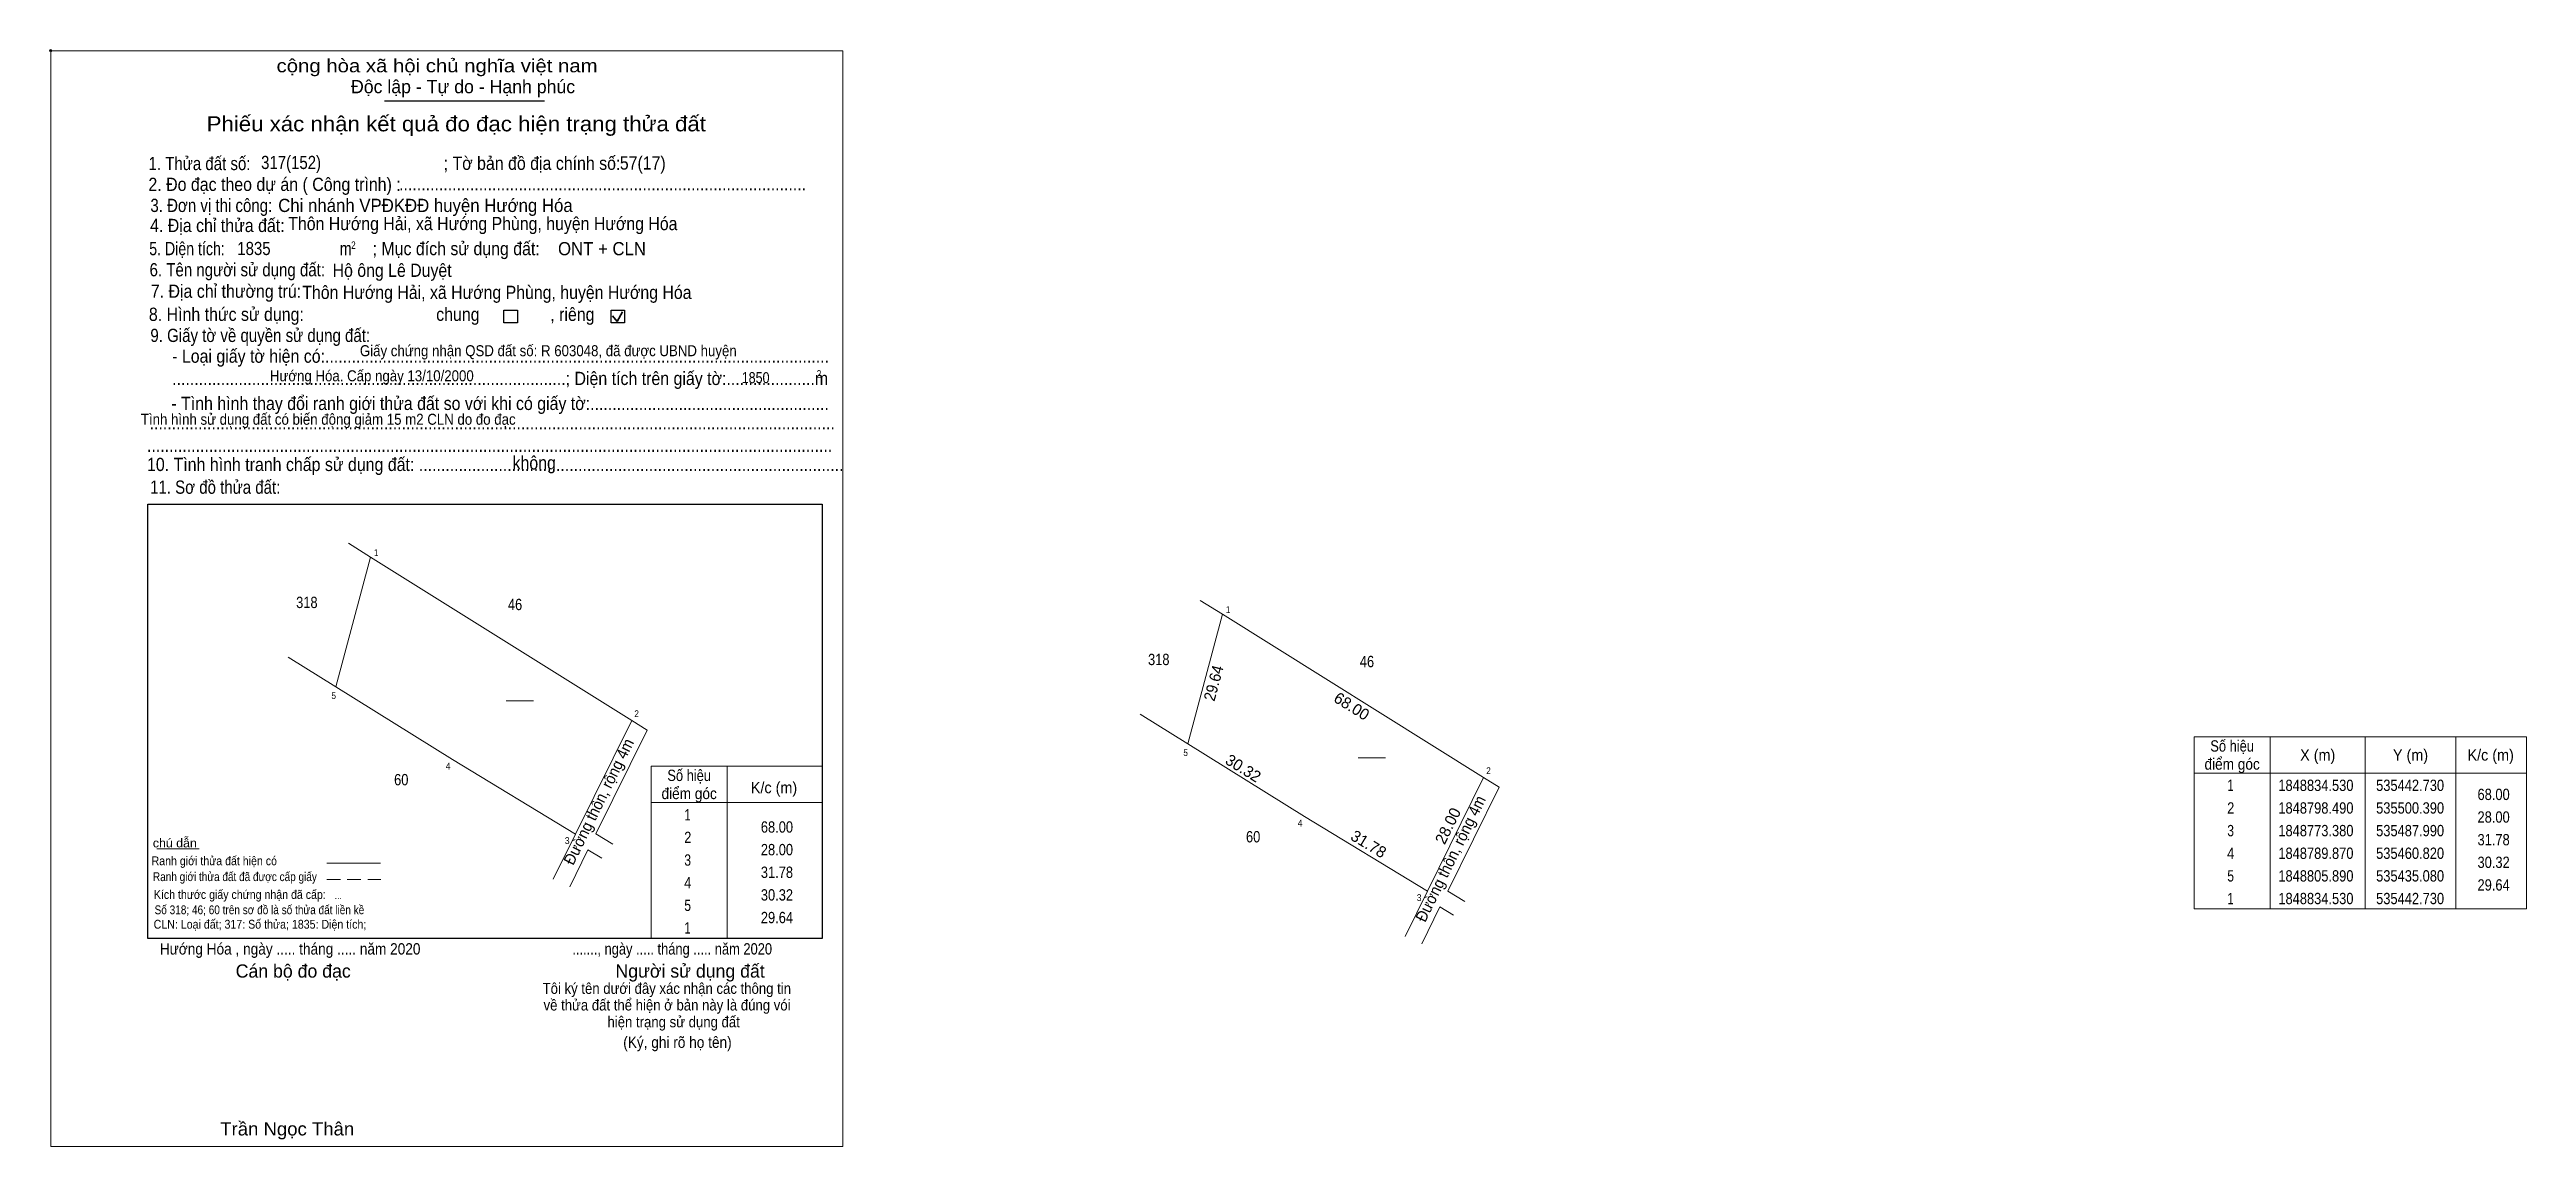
# Model space of a CAD drawing. Header units: metres. Extents: x 535184 to 535731, y 1848717 to 1848959.
import ezdxf
from ezdxf.enums import TextEntityAlignment as Align

# ---------------------------------------------------------------- set-up
doc = ezdxf.new("R2010")
doc.units = ezdxf.units.M
doc.header["$PDMODE"] = 32
doc.header["$PDSIZE"] = 0.5
doc.linetypes.add('MEDIUM_DASHED', pattern=[4.5, 3, -1.5])
for name, color, linetype, lineweight in [('10', 7, 'Continuous', 13), ('17', 7, 'Continuous', 13), ('2', 7, 'Continuous', 13), ('6', 7, 'Continuous', 13), ('63', 7, 'Continuous', 13)]:
    doc.layers.add(name, color=color, linetype=linetype, lineweight=lineweight)

msp = doc.modelspace()

# ---------------------------------------------------------------- linework, layer by layer
at = {"layer": '10'}
for p, q in [((535254.59, 1848847.13), (535246.94, 1848818.49)), ((535442.73, 1848834.53), (535435.08, 1848805.89)), ((535236.4, 1848825.04), (535246.94, 1848818.49)), ((535246.94, 1848818.49), (535272.68, 1848802.47)), ((535304.33, 1848786), (535315.66, 1848808.96)), ((535312.25, 1848811.09), (535315.66, 1848808.96)), ((535424.54, 1848812.44), (535435.08, 1848805.89)), ((535272.68, 1848802.47), (535299.85, 1848785.98)), ((535435.08, 1848805.89), (535460.82, 1848789.87)), ((535492.47, 1848773.4), (535503.8, 1848796.36)), ((535500.39, 1848798.49), (535503.8, 1848796.36)), ((535308.08, 1848783.72), (535304.33, 1848786)), ((535460.82, 1848789.87), (535487.99, 1848773.38)), ((535298.58, 1848774.36), (535302.59, 1848782.48)), ((535486.72, 1848761.76), (535490.73, 1848769.88)), ((535496.22, 1848771.12), (535492.47, 1848773.4))]:
    msp.add_line(p, q, dxfattribs=at)
for points in [[(535294.92, 1848775.99), (535299.85, 1848785.98), (535312.25, 1848811.09)], [(535483.06, 1848763.39), (535487.99, 1848773.38), (535500.39, 1848798.49)]]:
    msp.add_lwpolyline(points, dxfattribs=at)
at = {"layer": '17'}
msp.add_line((535207.36, 1848782.74), (535216.72, 1848782.74), dxfattribs=at)
at = {"layer": '2', "lineweight": 25}
for p, q in [((535257.62, 1848947.9), (535293, 1848947.9)), ((535205.38, 1848858.83), (535235.96, 1848858.83)), ((535235.96, 1848858.83), (535340.17, 1848858.83)), ((535340.17, 1848858.83), (535354.34, 1848858.83))]:
    msp.add_line(p, q, dxfattribs=at)
at = {"layer": '2', "lineweight": 35}
for p, q in [((535308.03, 1848900.47), (535309.02, 1848899.18)), ((535309.02, 1848899.18), (535310.23, 1848901.35))]:
    msp.add_line(p, q, dxfattribs=at)
at = {"layer": '2'}
for p, q in [((535249.67, 1848850.2), (535254.59, 1848847.13)), ((535254.59, 1848847.13), (535312.25, 1848811.09)), ((535437.81, 1848837.6), (535442.73, 1848834.53)), ((535442.73, 1848834.53), (535500.39, 1848798.49)), ((535305.62, 1848780.65), (535302.59, 1848782.48)), ((535493.76, 1848768.05), (535490.73, 1848769.88))]:
    msp.add_line(p, q, dxfattribs=at)
msp.add_lwpolyline([(535183.93, 1848959), (535358.9, 1848959), (535358.9, 1848716.99), (535183.93, 1848716.99)], close=True, dxfattribs=at)
at = {"layer": '2', "lineweight": 25}
for points in [[(535284.04, 1848901.72), (535287.04, 1848901.72), (535287.04, 1848898.92), (535284.04, 1848898.92)], [(535307.68, 1848901.72), (535310.69, 1848901.72), (535310.69, 1848898.92), (535307.68, 1848898.92)]]:
    msp.add_lwpolyline(points, close=True, dxfattribs=at)
msp.add_lwpolyline([(535354.34, 1848858.83), (535354.34, 1848762.95), (535205.38, 1848762.95), (535205.38, 1848858.83)], dxfattribs=at)
at = {"layer": '2'}
msp.add_point((535183.93, 1848959), dxfattribs=at)
at = {"layer": '6', "linetype": 'MEDIUM_DASHED'}
msp.add_line((535244.94, 1848775.94), (535256.86, 1848775.94), dxfattribs=at)
at = {"layer": '6'}
msp.add_line((535244.95, 1848779.56), (535256.8, 1848779.56), dxfattribs=at)
at = {"layer": '63'}
for p, q in [((535284.55, 1848815.42), (535290.59, 1848815.4)), ((535674.1, 1848807.45), (535674.1, 1848769.45)), ((535695.1, 1848807.45), (535695.1, 1848769.45)), ((535715.1, 1848807.45), (535715.1, 1848769.45)), ((535472.69, 1848802.82), (535478.73, 1848802.8)), ((535333.34, 1848800.95), (535333.34, 1848762.95)), ((535354.34, 1848800.95), (535354.34, 1848762.95)), ((535657.3, 1848799.45), (535730.7, 1848799.45)), ((535316.54, 1848792.95), (535354.34, 1848792.95))]:
    msp.add_line(p, q, dxfattribs=at)
msp.add_lwpolyline([(535657.3, 1848807.45), (535730.7, 1848807.45), (535730.7, 1848769.45), (535657.3, 1848769.45)], close=True, dxfattribs=at)
msp.add_lwpolyline([(535354.34, 1848762.95), (535316.54, 1848762.95), (535316.54, 1848800.95), (535354.34, 1848800.95)], dxfattribs=at)

# ---------------------------------------------------------------- texts
at = {"layer": '2'}
for s, height, width, p in [('cộng hòa xã hội chủ nghĩa việt nam', 2.92, 1.15, (535233.82, 1848954.22)), ('1. Thửa đất số:', 2.92, 0.85, (535205.54, 1848932.62)), ('317(152)', 2.91, 0.85, (535230.4, 1848932.86)), ('; Tờ bản đồ địa chính số:', 2.92, 0.9, (535270.72, 1848932.68)), ('57(17)', 2.91, 0.9, (535309.63, 1848932.74)), ('2. Đo đạc theo dự án ( Công trình) : ', 2.922, 0.9, (535205.52, 1848928.02)), ('............................................................................................', 2.922, 0.9, (535260.88, 1848928.16)), ('4. Địa chỉ thửa đất:', 2.922, 0.9, (535205.88, 1848918.94)), ('3. Đơn vị thi công:', 2.922, 0.85, (535205.95, 1848923.37)), ('Chi nhánh VPĐKĐĐ huyện Hướng Hóa', 2.916, 0.95, (535234.18, 1848923.37)), ('Thôn Hướng Hải, xã Hướng Phùng, huyện Hướng Hóa', 2.91, 0.9, (535236.4, 1848919.36)), ('5. Diện tích:', 2.922, 0.8, (535205.7, 1848913.83)), ('1835', 2.91, 0.85, (535225.14, 1848913.86)), ('2', 1.669, 0.8, (535250.3, 1848915.21)), ('; Mục đích sử dụng đất:', 2.92, 0.9, (535255.02, 1848913.83)), ('ONT + CLN', 2.91, 0.95, (535295.98, 1848913.82)), ('6. Tên người sử dụng đất:', 2.922, 0.85, (535205.77, 1848909.16)), ('Hộ ông Lê Duyệt', 2.91, 0.9, (535246.2, 1848909.04)), ('m', 2.92, 0.8, (535247.78, 1848913.83)), ('7. Địa chỉ thường trú:', 2.922, 0.9, (535206.04, 1848904.42)), ('Thôn Hướng Hải, xã Hướng Phùng, huyện Hướng Hóa', 2.91, 0.9, (535239.5, 1848904.17)), ('8. Hình thức sử dụng:', 2.922, 0.9, (535205.62, 1848899.32)), ('chung                , riêng', 2.92, 0.9, (535269.07, 1848899.32)), ('9. Giấy tờ về quyền sử dụng đất:', 2.922, 0.85, (535205.95, 1848894.66)), ('     - Loại giấy tờ hiện có:..................................................................................................................', 2.92, 0.9, (535205.88, 1848890.08)), ('Giấy chứng nhận QSD đất số: R 603048, đã được UBND huyện', 2.43, 0.9, (535252.22, 1848891.52)), ('     .........................................................................................; Diện tích trên giấy tờ:....................m', 2.92, 0.9, (535205.88, 1848885.16)), ('Hướng Hóa. Cấp ngày 13/10/2000', 2.43, 0.9, (535232.35, 1848885.98)), ('1850', 2.43, 0.85, (535336.54, 1848885.57)), ('2', 1.669, 0.8, (535353.12, 1848886.78)), ('Tình hình sử dụng đất có biến động giảm 15 m2 CLN do đo đạc', 2.43, 0.9, (535203.85, 1848876.38)), ('     - Tình hình thay đổi ranh giới thửa đất so với khi có giấy tờ:......................................................', 2.92, 0.9, (535205.7, 1848879.64)), ('...........................................................................................................................................................', 2.92, 0.9, (535205.77, 1848875.38)), ('10. Tình hình tranh chấp sử dụng đất: ................................................................................................', 2.922, 0.9, (535205.2, 1848866.16)), ('...........................................................................................................................................................', 2.92, 0.9, (535205.2, 1848870.4)), ('không', 2.921, 0.9, (535285.93, 1848866.52)), ('11. Sơ đồ thửa đất:', 2.922, 0.85, (535205.88, 1848861.14)), ('Hướng Hóa , ngày ..... tháng ..... năm 2020', 2.502, 0.9, (535208.04, 1848759.38)), ('......., ngày ..... tháng ..... năm 2020', 2.502, 0.85, (535299.14, 1848759.38)), ('(Ký, ghi rõ họ tên)', 2.503, 0.9, (535310.38, 1848738.76)), ('Trần Ngọc Thân', 2.916, 1.05, (535221.38, 1848719.42))]:
    msp.add_text(s, height=height, dxfattribs=dict(at, width=width)).set_placement(p)
for s, height, p in [('Độc lập - Tự do - Hạnh phúc', 2.92, (535250.26, 1848949.6)), ('Cán bộ đo đạc', 2.921, (535224.79, 1848754.28)), ('Người sử dụng đất', 2.92, (535308.66, 1848754.28))]:
    msp.add_text(s, height=height, dxfattribs=at).set_placement(p)
for s, height, width, p in [('Phiếu xác nhận kết quả đo đạc hiện trạng thửa đất', 3.337, 1.1, (535273.515, 1848941.18)), ('...', 1.62, 0.9, (535247.445, 1848771.62)), ('Tôi ký tên dưới đây xác nhận các thông tin', 2.413, 0.9, (535320.005, 1848750.69)), ('về thửa đất thể hiện ở bản này là đúng vói', 2.413, 0.9, (535320.055, 1848747.02)), ('hiện trạng sử dụng đất', 2.413, 0.9, (535321.515, 1848743.3))]:
    msp.add_text(s, height=height, dxfattribs=dict(at, width=width)).set_placement(p, align=Align.CENTER)
at = {"layer": '6'}
for s, height, width, p in [('chú dẫn', 1.944, 1.05, (535206.49, 1848783.04)), ('Ranh giới thửa đất hiện có ', 1.944, 0.9, (535206.22, 1848779.1)), ('Ranh giới thửa đất đã được cấp giấy', 1.944, 0.85, (535206.52, 1848775.6)), ('Kích thước giấy chứng nhận đã cấp:', 1.944, 0.9, (535206.72, 1848771.66)), ('Số 318; 46; 60 trên sơ đồ là số thửa đất liền kề', 1.95, 0.85, (535206.88, 1848768.28)), ('CLN: Loại đất; 317: Số thửa; 1835: Diện tích;', 1.95, 0.9, (535206.67, 1848765.09))]:
    msp.add_text(s, height=height, dxfattribs=dict(at, width=width)).set_placement(p)
at = {"layer": '63'}
for s, height, width, p in [(' 1', 1.5, 0.9, (535256.33, 1848847.39)), (' 1', 1.5, 0.9, (535444.47, 1848834.79)), (' 5', 1.5, 0.9, (535246.94, 1848815.82)), (' 2', 1.5, 0.9, (535313.83, 1848811.83)), (' 5', 1.5, 0.9, (535435.08, 1848803.22)), (' 4', 1.5, 0.95, (535272.24, 1848800.24)), (' 2', 1.5, 0.9, (535501.97, 1848799.23)), ('28.00', 2.5, 0.85, (535727, 1848788.5)), ('68.00', 2.5, 0.85, (535727, 1848793.5)), ('68.00', 2.5, 0.85, (535347.88, 1848786.3)), (' 4', 1.5, 0.95, (535460.38, 1848787.64)), ('31.78', 2.5, 0.85, (535727, 1848783.5)), (' 3', 1.5, 0.95, (535298.54, 1848783.8)), ('28.00', 2.5, 0.85, (535347.88, 1848781.3)), ('30.32', 2.5, 0.85, (535727, 1848778.5)), ('31.78', 2.5, 0.85, (535347.88, 1848776.3)), ('29.64', 2.5, 0.85, (535727, 1848773.5)), ('30.32', 2.5, 0.85, (535347.88, 1848771.3)), (' 3', 1.5, 0.95, (535486.68, 1848771.2)), ('29.64', 2.5, 0.85, (535347.88, 1848766.3))]:
    msp.add_text(s, height=height, dxfattribs=dict(at, width=width)).set_placement(p, align=Align.RIGHT)
for s, width, p in [('318', 0.85, (535240.51, 1848835.9)), ('46', 0.85, (535286.49, 1848835.44)), ('318', 0.85, (535428.65, 1848823.3)), ('46', 0.85, (535474.63, 1848822.84)), ('điểm góc', 0.9, (535665.7, 1848800.2)), ('Số hiệu', 0.85, (535665.7, 1848804.2)), ('X (m)', 0.95, (535684.6, 1848802.2)), ('Y (m)', 0.95, (535705.095, 1848802.2)), ('K/c (m)', 0.95, (535722.8, 1848802.2)), ('60', 0.85, (535261.355, 1848796.75)), ('điểm góc', 0.9, (535324.94, 1848793.7)), ('Số hiệu', 0.85, (535324.94, 1848797.7)), ('K/c (m)', 0.95, (535343.68, 1848795)), (' 1', 0.75, (535664.995, 1848795.5)), ('1848834.530', 0.85, (535684.2, 1848795.5)), ('535442.730', 0.85, (535705.005, 1848795.5)), (' 1', 0.75, (535324.235, 1848789)), (' 2', 0.85, (535665, 1848790.5)), ('1848798.490', 0.85, (535684.2, 1848790.5)), ('535500.390', 0.85, (535705.005, 1848790.5)), (' 2', 0.85, (535324.24, 1848784)), ('60', 0.85, (535449.495, 1848784.15)), (' 3', 0.8, (535665, 1848785.5)), ('1848773.380', 0.85, (535684.2, 1848785.5)), ('535487.990', 0.85, (535705.005, 1848785.5)), (' 3', 0.8, (535324.24, 1848779)), (' 4', 0.85, (535664.995, 1848780.5)), ('1848789.870', 0.85, (535684.2, 1848780.5)), ('535460.820', 0.85, (535705.005, 1848780.5)), (' 4', 0.85, (535324.235, 1848774)), (' 5', 0.8, (535665, 1848775.5)), ('1848805.890', 0.85, (535684.2, 1848775.5)), ('535435.080', 0.85, (535705.005, 1848775.5)), (' 5', 0.8, (535324.24, 1848769)), (' 1', 0.75, (535664.995, 1848770.5)), ('1848834.530', 0.85, (535684.2, 1848770.5)), ('535442.730', 0.85, (535705.005, 1848770.5)), (' 1', 0.75, (535324.235, 1848764))]:
    msp.add_text(s, height=2.5, dxfattribs=dict(at, width=width)).set_placement(p, align=Align.CENTER)
at = {"layer": '63', "width": 0.95}
for s, rotation, p in [('29.64', 75.045, (535441.964, 1848819.002)), ('Đường thôn, rộng 4m', 63.735, (535306.085, 1848792.602)), ('Đường thôn, rộng 4m', 63.735, (535494.225, 1848780.002))]:
    msp.add_text(s, height=2.5, rotation=rotation, dxfattribs=at).set_placement(p, align=Align.CENTER)
at = {"layer": '63'}
for s, rotation, p in [('68.00', 327.993, (535470.602, 1848813.161)), ('30.32', 328.103, (535446.649, 1848799.473)), ('28.00', 63.719, (535493.63, 1848787.237)), ('31.78', 328.746, (535474.351, 1848782.717))]:
    msp.add_text(s, height=2.5, rotation=rotation, dxfattribs=at).set_placement(p, align=Align.CENTER)

doc.saveas('drawing.dxf')
